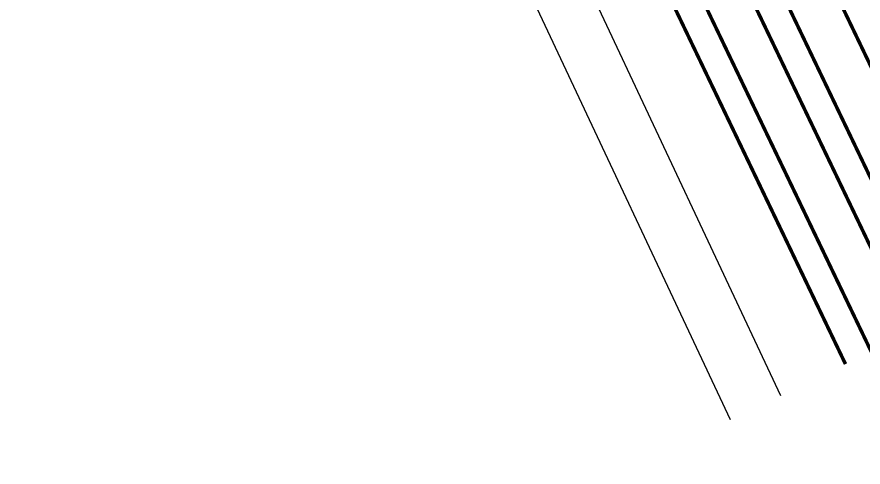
# Model space of a CAD drawing. Header units: metres. Extents: x 319374 to 323895, y 7409538 to 7427889.
# Drawn here: x 321686.8 to 321807, y 7423091.5 to 7423155.4 of the extents above; entities that cross this region are included whole.
import ezdxf

# ---------------------------------------------------------------- set-up
doc = ezdxf.new("R2010")
doc.units = ezdxf.units.M
doc.header["$LTSCALE"] = 10
doc.layers.add('F-HZ-PATIO-FCO-MORATO-SUL', color=1, linetype='Continuous')

msp = doc.modelspace()

# ---------------------------------------------------------------- linework, layer by layer
at = {"layer": 'F-HZ-PATIO-FCO-MORATO-SUL', "lineweight": 30}
for p, q in [((321749.94, 7423198.17), (321795.29, 7423101.68)), ((321747.94, 7423183.8), (321788.15, 7423098.25))]:
    msp.add_line(p, q, dxfattribs=at)
at = {"layer": 'F-HZ-PATIO-FCO-MORATO-SUL', "const_width": 0.5, "flags": 128}
for points in [[(322116.08, 7422458.59), (322106.1, 7422483.73, -0.024193), (322095.16, 7422515.76), (322093.37, 7422521.94, 0.040861), (322041.28, 7422659.24), (321843.15, 7423075.47), (321802.29, 7423160.63, 0.011291), (321771.63, 7423221.03), (321747.44, 7423266.11, -0.036681), (321705.7, 7423359.8), (321687.01, 7423411.69)], [(321869.33, 7423004.44), (321836.93, 7423072.5), (321795.72, 7423158.4, 0.00506), (321789.47, 7423171.12), (321717.64, 7423313.4)], [(321804.55, 7423106.12), (321745.83, 7423228.54, -0.026274), (321731.7, 7423262.47), (321715.07, 7423309.15)], [(321865.5, 7423002.62), (321833.1, 7423070.67), (321792.58, 7423155.14, 0.004741), (321784.22, 7423172.16), (321728.49, 7423282.9)], [(321734.52, 7423265.96, 0.026367), (321748.7, 7423231.91), (321859.98, 7422999.99)]]:
    msp.add_lwpolyline(points, format="xyb", dxfattribs=at)

doc.saveas('drawing.dxf')
